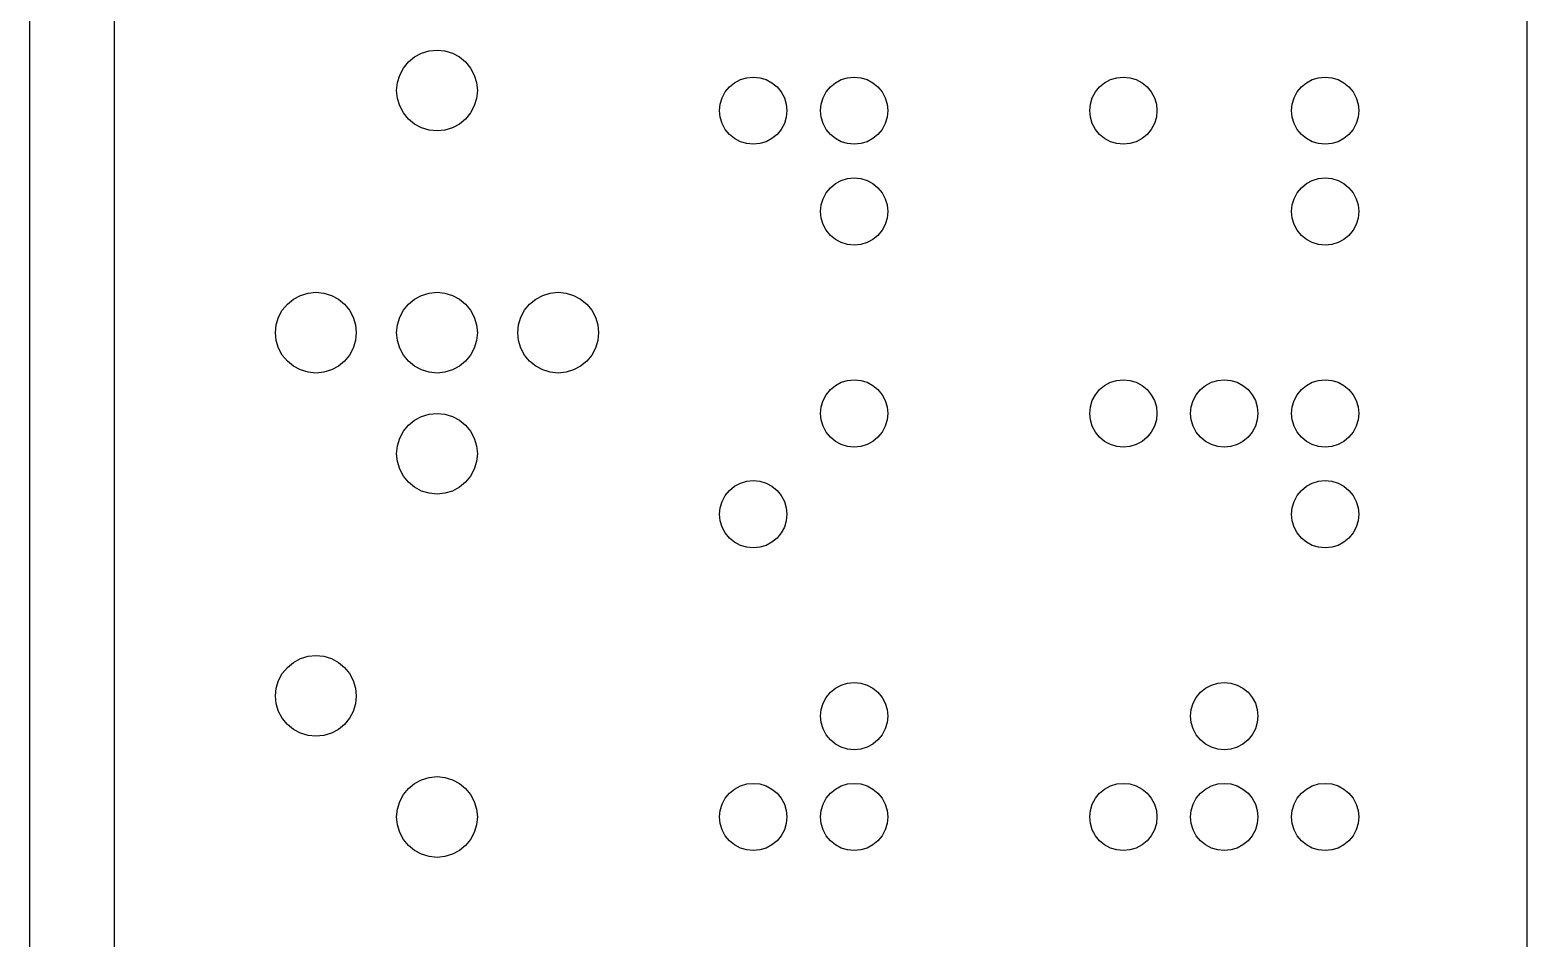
# Model space of a CAD drawing. Header units: metres. Extents: x 10 to 214, y -112 to 112.
# Drawn here: x 169.5 to 214, y -28.6 to -1.6 of the extents above; entities that cross this region are included whole.
import ezdxf

# ---------------------------------------------------------------- set-up
doc = ezdxf.new("R2010")
doc.units = ezdxf.units.M

msp = doc.modelspace()

# ---------------------------------------------------------------- linework, layer by layer
for p, q in [((169.5, -106), (169.5, 106)), ((172, 106), (172, -106)), ((214, -106), (214, 106)), ((181.141, -2.29132), (181.366, -2.22305)), ((181.366, -2.22305), (181.6, -2.2)), ((181.6, -2.2), (181.834, -2.22305)), ((181.834, -2.22305), (182.059, -2.29132)), ((180.602, -2.73331), (180.751, -2.55147)), ((180.751, -2.55147), (180.933, -2.40222)), ((180.933, -2.40222), (181.141, -2.29132)), ((182.059, -2.29132), (182.267, -2.40222)), ((182.267, -2.40222), (182.449, -2.55147)), ((182.449, -2.55147), (182.598, -2.73331)), ((180.423, -3.16588), (180.491, -2.94077)), ((180.491, -2.94077), (180.602, -2.73331)), ((182.598, -2.73331), (182.709, -2.94077)), ((182.709, -2.94077), (182.777, -3.16588)), ((190.444, -3.16853), (190.617, -3.07613)), ((190.617, -3.07613), (190.805, -3.01923)), ((190.805, -3.01923), (191, -3)), ((191, -3), (191.195, -3.01923)), ((191.195, -3.01923), (191.383, -3.07613)), ((191.383, -3.07613), (191.556, -3.16853)), ((193.444, -3.16853), (193.617, -3.07613)), ((193.617, -3.07613), (193.805, -3.01923)), ((193.805, -3.01923), (194, -3)), ((194, -3), (194.195, -3.01923)), ((194.195, -3.01923), (194.383, -3.07613)), ((194.383, -3.07613), (194.556, -3.16853)), ((201.444, -3.16853), (201.617, -3.07613)), ((201.617, -3.07613), (201.805, -3.01923)), ((201.805, -3.01923), (202, -3)), ((202, -3), (202.195, -3.01923)), ((202.195, -3.01923), (202.383, -3.07613)), ((202.383, -3.07613), (202.556, -3.16853)), ((207.444, -3.16853), (207.617, -3.07613)), ((207.617, -3.07613), (207.805, -3.01923)), ((207.805, -3.01923), (208, -3)), ((208, -3), (208.195, -3.01923)), ((208.195, -3.01923), (208.383, -3.07613)), ((208.383, -3.07613), (208.556, -3.16853)), ((180.4, -3.39999), (180.423, -3.16588)), ((180.423, -3.63409), (180.4, -3.39999)), ((182.777, -3.16588), (182.8, -3.39999)), ((182.8, -3.39999), (182.777, -3.63409)), ((190.076, -3.61732), (190.169, -3.44444)), ((190.169, -3.44444), (190.293, -3.29291)), ((190.293, -3.29291), (190.444, -3.16853)), ((191.556, -3.16853), (191.707, -3.29291)), ((191.707, -3.29291), (191.831, -3.44444)), ((191.831, -3.44444), (191.924, -3.61732)), ((193.076, -3.61732), (193.169, -3.44444)), ((193.169, -3.44444), (193.293, -3.29291)), ((193.293, -3.29291), (193.444, -3.16853)), ((194.556, -3.16853), (194.707, -3.29291)), ((194.707, -3.29291), (194.831, -3.44444)), ((194.831, -3.44444), (194.924, -3.61732)), ((201.076, -3.61732), (201.169, -3.44444)), ((201.169, -3.44444), (201.293, -3.29291)), ((201.293, -3.29291), (201.444, -3.16853)), ((202.556, -3.16853), (202.707, -3.29291)), ((202.707, -3.29291), (202.831, -3.44444)), ((202.831, -3.44444), (202.924, -3.61732)), ((207.076, -3.61732), (207.169, -3.44444)), ((207.169, -3.44444), (207.293, -3.29291)), ((207.293, -3.29291), (207.444, -3.16853)), ((208.556, -3.16853), (208.707, -3.29291)), ((208.707, -3.29291), (208.831, -3.44444)), ((208.831, -3.44444), (208.924, -3.61732)), ((180.491, -3.85921), (180.423, -3.63409)), ((180.602, -4.06667), (180.491, -3.85921)), ((182.709, -3.85921), (182.598, -4.06667)), ((182.777, -3.63409), (182.709, -3.85921)), ((190, -4), (190.019, -3.80492)), ((190.019, -4.19508), (190, -4)), ((190.019, -3.80492), (190.076, -3.61732)), ((191.924, -3.61732), (191.981, -3.80492)), ((191.981, -3.80492), (192, -4)), ((192, -4), (191.981, -4.19508)), ((193, -4), (193.019, -3.80492)), ((193.019, -4.19508), (193, -4)), ((193.019, -3.80492), (193.076, -3.61732)), ((194.924, -3.61732), (194.981, -3.80492)), ((194.981, -3.80492), (195, -4)), ((195, -4), (194.981, -4.19508)), ((201, -4), (201.019, -3.80492)), ((201.019, -4.19508), (201, -4)), ((201.019, -3.80492), (201.076, -3.61732)), ((202.924, -3.61732), (202.981, -3.80492)), ((202.981, -3.80492), (203, -4)), ((203, -4), (202.981, -4.19508)), ((207, -4), (207.019, -3.80492)), ((207.019, -4.19508), (207, -4)), ((207.019, -3.80492), (207.076, -3.61732)), ((208.924, -3.61732), (208.981, -3.80492)), ((208.981, -3.80492), (209, -4)), ((209, -4), (208.981, -4.19508)), ((180.751, -4.2485), (180.602, -4.06667)), ((180.933, -4.39775), (180.751, -4.2485)), ((181.141, -4.50864), (180.933, -4.39775)), ((182.267, -4.39775), (182.059, -4.50864)), ((182.449, -4.2485), (182.267, -4.39775)), ((182.598, -4.06667), (182.449, -4.2485)), ((190.076, -4.38268), (190.019, -4.19508)), ((190.169, -4.55556), (190.076, -4.38268)), ((191.924, -4.38268), (191.831, -4.55556)), ((191.981, -4.19508), (191.924, -4.38268)), ((193.076, -4.38268), (193.019, -4.19508)), ((193.169, -4.55556), (193.076, -4.38268)), ((194.924, -4.38268), (194.831, -4.55556)), ((194.981, -4.19508), (194.924, -4.38268)), ((201.076, -4.38268), (201.019, -4.19508)), ((201.169, -4.55556), (201.076, -4.38268)), ((202.924, -4.38268), (202.831, -4.55556)), ((202.981, -4.19508), (202.924, -4.38268)), ((207.076, -4.38268), (207.019, -4.19508)), ((207.169, -4.55556), (207.076, -4.38268)), ((208.924, -4.38268), (208.831, -4.55556)), ((208.981, -4.19508), (208.924, -4.38268)), ((181.366, -4.57692), (181.141, -4.50864)), ((181.6, -4.59999), (181.366, -4.57692)), ((181.834, -4.57692), (181.6, -4.59999)), ((182.059, -4.50864), (181.834, -4.57692)), ((190.293, -4.70709), (190.169, -4.55556)), ((190.444, -4.83147), (190.293, -4.70709)), ((190.617, -4.92387), (190.444, -4.83147)), ((191.556, -4.83147), (191.383, -4.92387)), ((191.707, -4.70709), (191.556, -4.83147)), ((191.831, -4.55556), (191.707, -4.70709)), ((193.293, -4.70709), (193.169, -4.55556)), ((193.444, -4.83147), (193.293, -4.70709)), ((193.617, -4.92387), (193.444, -4.83147)), ((194.556, -4.83147), (194.383, -4.92387)), ((194.707, -4.70709), (194.556, -4.83147)), ((194.831, -4.55556), (194.707, -4.70709)), ((201.293, -4.70709), (201.169, -4.55556)), ((201.444, -4.83147), (201.293, -4.70709)), ((201.617, -4.92387), (201.444, -4.83147)), ((202.556, -4.83147), (202.383, -4.92387)), ((202.707, -4.70709), (202.556, -4.83147)), ((202.831, -4.55556), (202.707, -4.70709)), ((207.293, -4.70709), (207.169, -4.55556)), ((207.444, -4.83147), (207.293, -4.70709)), ((207.617, -4.92387), (207.444, -4.83147)), ((208.556, -4.83147), (208.383, -4.92387)), ((208.707, -4.70709), (208.556, -4.83147)), ((208.831, -4.55556), (208.707, -4.70709)), ((190.805, -4.98077), (190.617, -4.92387)), ((191, -5), (190.805, -4.98077)), ((191.195, -4.98077), (191, -5)), ((191.383, -4.92387), (191.195, -4.98077)), ((193.805, -4.98077), (193.617, -4.92387)), ((194, -5), (193.805, -4.98077)), ((194.195, -4.98077), (194, -5)), ((194.383, -4.92387), (194.195, -4.98077)), ((201.805, -4.98077), (201.617, -4.92387)), ((202, -5), (201.805, -4.98077)), ((202.195, -4.98077), (202, -5)), ((202.383, -4.92387), (202.195, -4.98077)), ((207.805, -4.98077), (207.617, -4.92387)), ((208, -5), (207.805, -4.98077)), ((208.195, -4.98077), (208, -5)), ((208.383, -4.92387), (208.195, -4.98077)), ((193.293, -6.29289), (193.444, -6.16852)), ((193.444, -6.16852), (193.617, -6.07611)), ((193.617, -6.07611), (193.805, -6.01921)), ((193.805, -6.01921), (194, -6)), ((194, -6), (194.195, -6.01921)), ((194.195, -6.01921), (194.383, -6.07611)), ((194.383, -6.07611), (194.556, -6.16852)), ((194.556, -6.16852), (194.707, -6.29289)), ((207.293, -6.29289), (207.444, -6.16852)), ((207.444, -6.16852), (207.617, -6.07611)), ((207.617, -6.07611), (207.805, -6.01921)), ((207.805, -6.01921), (208, -6)), ((208, -6), (208.195, -6.01921)), ((208.195, -6.01921), (208.383, -6.07611)), ((208.383, -6.07611), (208.556, -6.16852)), ((208.556, -6.16852), (208.707, -6.29289)), ((193.019, -6.8049), (193.076, -6.61731)), ((193.076, -6.61731), (193.169, -6.44443)), ((193.169, -6.44443), (193.293, -6.29289)), ((194.707, -6.29289), (194.831, -6.44443)), ((194.831, -6.44443), (194.924, -6.61731)), ((194.924, -6.61731), (194.981, -6.8049)), ((207.019, -6.8049), (207.076, -6.61731)), ((207.076, -6.61731), (207.169, -6.44443)), ((207.169, -6.44443), (207.293, -6.29289)), ((208.707, -6.29289), (208.831, -6.44443)), ((208.831, -6.44443), (208.924, -6.61731)), ((208.924, -6.61731), (208.981, -6.8049)), ((193, -7), (193.019, -6.8049)), ((193.019, -7.19508), (193, -7)), ((194.981, -6.8049), (195, -7)), ((195, -7), (194.981, -7.19508)), ((207, -7), (207.019, -6.8049)), ((207.019, -7.19508), (207, -7)), ((208.981, -6.8049), (209, -7)), ((209, -7), (208.981, -7.19508)), ((193.076, -7.38268), (193.019, -7.19508)), ((193.169, -7.55556), (193.076, -7.38268)), ((193.293, -7.70709), (193.169, -7.55556)), ((194.831, -7.55556), (194.707, -7.70709)), ((194.924, -7.38268), (194.831, -7.55556)), ((194.981, -7.19508), (194.924, -7.38268)), ((207.076, -7.38268), (207.019, -7.19508)), ((207.169, -7.55556), (207.076, -7.38268)), ((207.293, -7.70709), (207.169, -7.55556)), ((208.831, -7.55556), (208.707, -7.70709)), ((208.924, -7.38268), (208.831, -7.55556)), ((208.981, -7.19508), (208.924, -7.38268)), ((193.444, -7.83147), (193.293, -7.70709)), ((193.617, -7.92387), (193.444, -7.83147)), ((193.805, -7.98077), (193.617, -7.92387)), ((194, -8), (193.805, -7.98077)), ((194.195, -7.98077), (194, -8)), ((194.383, -7.92387), (194.195, -7.98077)), ((194.556, -7.83147), (194.383, -7.92387)), ((194.707, -7.70709), (194.556, -7.83147)), ((207.444, -7.83147), (207.293, -7.70709)), ((207.617, -7.92387), (207.444, -7.83147)), ((207.805, -7.98077), (207.617, -7.92387)), ((208, -8), (207.805, -7.98077)), ((208.195, -7.98077), (208, -8)), ((208.383, -7.92387), (208.195, -7.98077)), ((208.556, -7.83147), (208.383, -7.92387)), ((208.707, -7.70709), (208.556, -7.83147)), ((177.002, -9.93332), (177.151, -9.75148)), ((177.151, -9.75148), (177.333, -9.60223)), ((177.333, -9.60223), (177.541, -9.49135)), ((177.541, -9.49135), (177.766, -9.42307)), ((177.766, -9.42307), (178, -9.39999)), ((178, -9.39999), (178.234, -9.42307)), ((178.234, -9.42307), (178.459, -9.49135)), ((178.459, -9.49135), (178.667, -9.60223)), ((178.667, -9.60223), (178.848, -9.75148)), ((178.848, -9.75148), (178.998, -9.93332)), ((180.602, -9.93332), (180.751, -9.75148)), ((180.751, -9.75148), (180.933, -9.60223)), ((180.933, -9.60223), (181.141, -9.49135)), ((181.141, -9.49135), (181.366, -9.42307)), ((181.366, -9.42307), (181.6, -9.39999)), ((181.6, -9.39999), (181.834, -9.42307)), ((181.834, -9.42307), (182.059, -9.49135)), ((182.059, -9.49135), (182.267, -9.60223)), ((182.267, -9.60223), (182.449, -9.75148)), ((182.449, -9.75148), (182.598, -9.93332)), ((184.202, -9.93332), (184.351, -9.75148)), ((184.351, -9.75148), (184.533, -9.60223)), ((184.533, -9.60223), (184.741, -9.49135)), ((184.741, -9.49135), (184.966, -9.42307)), ((184.966, -9.42307), (185.2, -9.39999)), ((185.2, -9.39999), (185.434, -9.42307)), ((185.434, -9.42307), (185.659, -9.49135)), ((185.659, -9.49135), (185.867, -9.60223)), ((185.867, -9.60223), (186.049, -9.75148)), ((186.049, -9.75148), (186.198, -9.93332)), ((176.823, -10.3659), (176.891, -10.1408)), ((176.891, -10.1408), (177.002, -9.93332)), ((178.998, -9.93332), (179.109, -10.1408)), ((179.109, -10.1408), (179.177, -10.3659)), ((180.423, -10.3659), (180.491, -10.1408)), ((180.491, -10.1408), (180.602, -9.93332)), ((182.598, -9.93332), (182.709, -10.1408)), ((182.709, -10.1408), (182.777, -10.3659)), ((184.023, -10.3659), (184.091, -10.1408)), ((184.091, -10.1408), (184.202, -9.93332)), ((186.198, -9.93332), (186.309, -10.1408)), ((186.309, -10.1408), (186.377, -10.3659)), ((176.8, -10.6), (176.823, -10.3659)), ((176.823, -10.8341), (176.8, -10.6)), ((179.177, -10.3659), (179.2, -10.6)), ((179.2, -10.6), (179.177, -10.8341)), ((180.4, -10.6), (180.423, -10.3659)), ((180.423, -10.8341), (180.4, -10.6)), ((182.777, -10.3659), (182.8, -10.6)), ((182.8, -10.6), (182.777, -10.8341)), ((184, -10.6), (184.023, -10.3659)), ((184.023, -10.8341), (184, -10.6)), ((186.377, -10.3659), (186.4, -10.6)), ((186.4, -10.6), (186.377, -10.8341)), ((176.891, -11.0592), (176.823, -10.8341)), ((177.002, -11.2667), (176.891, -11.0592)), ((179.109, -11.0592), (178.998, -11.2667)), ((179.177, -10.8341), (179.109, -11.0592)), ((180.491, -11.0592), (180.423, -10.8341)), ((180.602, -11.2667), (180.491, -11.0592)), ((182.709, -11.0592), (182.598, -11.2667)), ((182.777, -10.8341), (182.709, -11.0592)), ((184.091, -11.0592), (184.023, -10.8341)), ((184.202, -11.2667), (184.091, -11.0592)), ((186.309, -11.0592), (186.198, -11.2667)), ((186.377, -10.8341), (186.309, -11.0592)), ((177.151, -11.4485), (177.002, -11.2667)), ((177.333, -11.5977), (177.151, -11.4485)), ((178.848, -11.4485), (178.667, -11.5977)), ((178.998, -11.2667), (178.848, -11.4485)), ((180.751, -11.4485), (180.602, -11.2667)), ((180.933, -11.5977), (180.751, -11.4485)), ((182.449, -11.4485), (182.267, -11.5977)), ((182.598, -11.2667), (182.449, -11.4485)), ((184.351, -11.4485), (184.202, -11.2667)), ((184.533, -11.5977), (184.351, -11.4485)), ((186.049, -11.4485), (185.867, -11.5977)), ((186.198, -11.2667), (186.049, -11.4485)), ((177.541, -11.7086), (177.333, -11.5977)), ((177.766, -11.7769), (177.541, -11.7086)), ((178, -11.8), (177.766, -11.7769)), ((178.234, -11.7769), (178, -11.8)), ((178.459, -11.7086), (178.234, -11.7769)), ((178.667, -11.5977), (178.459, -11.7086)), ((181.141, -11.7086), (180.933, -11.5977)), ((181.366, -11.7769), (181.141, -11.7086)), ((181.6, -11.8), (181.366, -11.7769)), ((181.834, -11.7769), (181.6, -11.8)), ((182.059, -11.7086), (181.834, -11.7769)), ((182.267, -11.5977), (182.059, -11.7086)), ((184.741, -11.7086), (184.533, -11.5977)), ((184.966, -11.7769), (184.741, -11.7086)), ((185.2, -11.8), (184.966, -11.7769)), ((185.434, -11.7769), (185.2, -11.8)), ((185.659, -11.7086), (185.434, -11.7769)), ((185.867, -11.5977), (185.659, -11.7086)), ((193.805, -12.0192), (194, -12)), ((194, -12), (194.195, -12.0192)), ((201.805, -12.0192), (202, -12)), ((202, -12), (202.195, -12.0192)), ((204.805, -12.0192), (205, -12)), ((205, -12), (205.195, -12.0192)), ((207.805, -12.0192), (208, -12)), ((208, -12), (208.195, -12.0192)), ((193.076, -12.6173), (193.169, -12.4444)), ((193.169, -12.4444), (193.293, -12.2929)), ((193.293, -12.2929), (193.444, -12.1685)), ((193.444, -12.1685), (193.617, -12.0761)), ((193.617, -12.0761), (193.805, -12.0192)), ((194.195, -12.0192), (194.383, -12.0761)), ((194.383, -12.0761), (194.556, -12.1685)), ((194.556, -12.1685), (194.707, -12.2929)), ((194.707, -12.2929), (194.831, -12.4444)), ((194.831, -12.4444), (194.924, -12.6173)), ((201.076, -12.6173), (201.169, -12.4444)), ((201.169, -12.4444), (201.293, -12.2929)), ((201.293, -12.2929), (201.444, -12.1685)), ((201.444, -12.1685), (201.617, -12.0761)), ((201.617, -12.0761), (201.805, -12.0192)), ((202.195, -12.0192), (202.383, -12.0761)), ((202.383, -12.0761), (202.556, -12.1685)), ((202.556, -12.1685), (202.707, -12.2929)), ((202.707, -12.2929), (202.831, -12.4444)), ((202.831, -12.4444), (202.924, -12.6173)), ((204.076, -12.6173), (204.169, -12.4444)), ((204.169, -12.4444), (204.293, -12.2929)), ((204.293, -12.2929), (204.444, -12.1685)), ((204.444, -12.1685), (204.617, -12.0761)), ((204.617, -12.0761), (204.805, -12.0192)), ((205.195, -12.0192), (205.383, -12.0761)), ((205.383, -12.0761), (205.556, -12.1685)), ((205.556, -12.1685), (205.707, -12.2929)), ((205.707, -12.2929), (205.831, -12.4444)), ((205.831, -12.4444), (205.924, -12.6173)), ((207.076, -12.6173), (207.169, -12.4444)), ((207.169, -12.4444), (207.293, -12.2929)), ((207.293, -12.2929), (207.444, -12.1685)), ((207.444, -12.1685), (207.617, -12.0761)), ((207.617, -12.0761), (207.805, -12.0192)), ((208.195, -12.0192), (208.383, -12.0761)), ((208.383, -12.0761), (208.556, -12.1685)), ((208.556, -12.1685), (208.707, -12.2929)), ((208.707, -12.2929), (208.831, -12.4444)), ((208.831, -12.4444), (208.924, -12.6173)), ((193, -13), (193.019, -12.8049)), ((193.019, -12.8049), (193.076, -12.6173)), ((194.924, -12.6173), (194.981, -12.8049)), ((194.981, -12.8049), (195, -13)), ((201, -13), (201.019, -12.8049)), ((201.019, -12.8049), (201.076, -12.6173)), ((202.924, -12.6173), (202.981, -12.8049)), ((202.981, -12.8049), (203, -13)), ((204, -13), (204.019, -12.8049)), ((204.019, -12.8049), (204.076, -12.6173)), ((205.924, -12.6173), (205.981, -12.8049)), ((205.981, -12.8049), (206, -13)), ((207, -13), (207.019, -12.8049)), ((207.019, -12.8049), (207.076, -12.6173)), ((208.924, -12.6173), (208.981, -12.8049)), ((208.981, -12.8049), (209, -13)), ((180.751, -13.3515), (180.933, -13.2022)), ((180.933, -13.2022), (181.141, -13.0913)), ((181.141, -13.0913), (181.366, -13.023)), ((181.366, -13.023), (181.6, -13)), ((181.6, -13), (181.834, -13.023)), ((181.834, -13.023), (182.059, -13.0913)), ((182.059, -13.0913), (182.267, -13.2022)), ((182.267, -13.2022), (182.449, -13.3515)), ((193.019, -13.1951), (193, -13)), ((193.076, -13.3827), (193.019, -13.1951)), ((194.981, -13.1951), (194.924, -13.3827)), ((195, -13), (194.981, -13.1951)), ((201.019, -13.1951), (201, -13)), ((201.076, -13.3827), (201.019, -13.1951)), ((202.981, -13.1951), (202.924, -13.3827)), ((203, -13), (202.981, -13.1951)), ((204.019, -13.1951), (204, -13)), ((204.076, -13.3827), (204.019, -13.1951)), ((205.981, -13.1951), (205.924, -13.3827)), ((206, -13), (205.981, -13.1951)), ((207.019, -13.1951), (207, -13)), ((207.076, -13.3827), (207.019, -13.1951)), ((208.981, -13.1951), (208.924, -13.3827)), ((209, -13), (208.981, -13.1951)), ((180.423, -13.9659), (180.491, -13.7408)), ((180.491, -13.7408), (180.602, -13.5333)), ((180.602, -13.5333), (180.751, -13.3515)), ((182.449, -13.3515), (182.598, -13.5333)), ((182.598, -13.5333), (182.709, -13.7408)), ((182.709, -13.7408), (182.777, -13.9659)), ((193.169, -13.5556), (193.076, -13.3827)), ((193.293, -13.7071), (193.169, -13.5556)), ((193.444, -13.8315), (193.293, -13.7071)), ((194.707, -13.7071), (194.556, -13.8315)), ((194.831, -13.5556), (194.707, -13.7071)), ((194.924, -13.3827), (194.831, -13.5556)), ((201.169, -13.5556), (201.076, -13.3827)), ((201.293, -13.7071), (201.169, -13.5556)), ((201.444, -13.8315), (201.293, -13.7071)), ((202.707, -13.7071), (202.556, -13.8315)), ((202.831, -13.5556), (202.707, -13.7071)), ((202.924, -13.3827), (202.831, -13.5556)), ((204.169, -13.5556), (204.076, -13.3827)), ((204.293, -13.7071), (204.169, -13.5556)), ((204.444, -13.8315), (204.293, -13.7071)), ((205.707, -13.7071), (205.556, -13.8315)), ((205.831, -13.5556), (205.707, -13.7071)), ((205.924, -13.3827), (205.831, -13.5556)), ((207.169, -13.5556), (207.076, -13.3827)), ((207.293, -13.7071), (207.169, -13.5556)), ((207.444, -13.8315), (207.293, -13.7071)), ((208.707, -13.7071), (208.556, -13.8315)), ((208.831, -13.5556), (208.707, -13.7071)), ((208.924, -13.3827), (208.831, -13.5556)), ((180.4, -14.2), (180.423, -13.9659)), ((180.423, -14.4341), (180.4, -14.2)), ((182.777, -13.9659), (182.8, -14.2)), ((182.8, -14.2), (182.777, -14.4341)), ((193.617, -13.9239), (193.444, -13.8315)), ((193.805, -13.9808), (193.617, -13.9239)), ((194, -14), (193.805, -13.9808)), ((194.195, -13.9808), (194, -14)), ((194.383, -13.9239), (194.195, -13.9808)), ((194.556, -13.8315), (194.383, -13.9239)), ((201.617, -13.9239), (201.444, -13.8315)), ((201.805, -13.9808), (201.617, -13.9239)), ((202, -14), (201.805, -13.9808)), ((202.195, -13.9808), (202, -14)), ((202.383, -13.9239), (202.195, -13.9808)), ((202.556, -13.8315), (202.383, -13.9239)), ((204.617, -13.9239), (204.444, -13.8315)), ((204.805, -13.9808), (204.617, -13.9239)), ((205, -14), (204.805, -13.9808)), ((205.195, -13.9808), (205, -14)), ((205.383, -13.9239), (205.195, -13.9808)), ((205.556, -13.8315), (205.383, -13.9239)), ((207.617, -13.9239), (207.444, -13.8315)), ((207.805, -13.9808), (207.617, -13.9239)), ((208, -14), (207.805, -13.9808)), ((208.195, -13.9808), (208, -14)), ((208.383, -13.9239), (208.195, -13.9808)), ((208.556, -13.8315), (208.383, -13.9239)), ((180.491, -14.6592), (180.423, -14.4341)), ((180.602, -14.8667), (180.491, -14.6592)), ((182.709, -14.6592), (182.598, -14.8667)), ((182.777, -14.4341), (182.709, -14.6592)), ((180.751, -15.0485), (180.602, -14.8667)), ((180.933, -15.1978), (180.751, -15.0485)), ((182.449, -15.0485), (182.267, -15.1978)), ((182.598, -14.8667), (182.449, -15.0485)), ((190.444, -15.1685), (190.617, -15.0761)), ((190.617, -15.0761), (190.805, -15.0192)), ((190.805, -15.0192), (191, -15)), ((191, -15), (191.195, -15.0192)), ((191.195, -15.0192), (191.383, -15.0761)), ((191.383, -15.0761), (191.556, -15.1685)), ((207.444, -15.1685), (207.617, -15.0761)), ((207.617, -15.0761), (207.805, -15.0192)), ((207.805, -15.0192), (208, -15)), ((208, -15), (208.195, -15.0192)), ((208.195, -15.0192), (208.383, -15.0761)), ((208.383, -15.0761), (208.556, -15.1685)), ((181.141, -15.3086), (180.933, -15.1978)), ((181.366, -15.3769), (181.141, -15.3086)), ((181.6, -15.4), (181.366, -15.3769)), ((181.834, -15.3769), (181.6, -15.4)), ((182.059, -15.3086), (181.834, -15.3769)), ((182.267, -15.1978), (182.059, -15.3086)), ((190.076, -15.6173), (190.169, -15.4444)), ((190.169, -15.4444), (190.293, -15.2929)), ((190.293, -15.2929), (190.444, -15.1685)), ((191.556, -15.1685), (191.707, -15.2929)), ((191.707, -15.2929), (191.831, -15.4444)), ((191.831, -15.4444), (191.924, -15.6173)), ((207.076, -15.6173), (207.169, -15.4444)), ((207.169, -15.4444), (207.293, -15.2929)), ((207.293, -15.2929), (207.444, -15.1685)), ((208.556, -15.1685), (208.707, -15.2929)), ((208.707, -15.2929), (208.831, -15.4444)), ((208.831, -15.4444), (208.924, -15.6173)), ((190, -16), (190.019, -15.8049)), ((190.019, -16.1951), (190, -16)), ((190.019, -15.8049), (190.076, -15.6173)), ((191.924, -15.6173), (191.981, -15.8049)), ((191.981, -15.8049), (192, -16)), ((192, -16), (191.981, -16.1951)), ((207, -16), (207.019, -15.8049)), ((207.019, -16.1951), (207, -16)), ((207.019, -15.8049), (207.076, -15.6173)), ((208.924, -15.6173), (208.981, -15.8049)), ((208.981, -15.8049), (209, -16)), ((209, -16), (208.981, -16.1951)), ((190.076, -16.3827), (190.019, -16.1951)), ((190.169, -16.5556), (190.076, -16.3827)), ((191.924, -16.3827), (191.831, -16.5556)), ((191.981, -16.1951), (191.924, -16.3827)), ((207.076, -16.3827), (207.019, -16.1951)), ((207.169, -16.5556), (207.076, -16.3827)), ((208.924, -16.3827), (208.831, -16.5556)), ((208.981, -16.1951), (208.924, -16.3827)), ((190.293, -16.7071), (190.169, -16.5556)), ((190.444, -16.8315), (190.293, -16.7071)), ((190.617, -16.9239), (190.444, -16.8315)), ((191.556, -16.8315), (191.383, -16.9239)), ((191.707, -16.7071), (191.556, -16.8315)), ((191.831, -16.5556), (191.707, -16.7071)), ((207.293, -16.7071), (207.169, -16.5556)), ((207.444, -16.8315), (207.293, -16.7071)), ((207.617, -16.9239), (207.444, -16.8315)), ((208.556, -16.8315), (208.383, -16.9239)), ((208.707, -16.7071), (208.556, -16.8315)), ((208.831, -16.5556), (208.707, -16.7071)), ((190.805, -16.9808), (190.617, -16.9239)), ((191, -17), (190.805, -16.9808)), ((191.195, -16.9808), (191, -17)), ((191.383, -16.9239), (191.195, -16.9808)), ((207.805, -16.9808), (207.617, -16.9239)), ((208, -17), (207.805, -16.9808)), ((208.195, -16.9808), (208, -17)), ((208.383, -16.9239), (208.195, -16.9808)), ((177.151, -20.5515), (177.333, -20.4022)), ((177.333, -20.4022), (177.541, -20.2914)), ((177.541, -20.2914), (177.766, -20.2231)), ((177.766, -20.2231), (178, -20.2)), ((178, -20.2), (178.234, -20.2231)), ((178.234, -20.2231), (178.459, -20.2914)), ((178.459, -20.2914), (178.667, -20.4022)), ((178.667, -20.4022), (178.848, -20.5515)), ((176.891, -20.9408), (177.002, -20.7333)), ((177.002, -20.7333), (177.151, -20.5515)), ((178.848, -20.5515), (178.998, -20.7333)), ((178.998, -20.7333), (179.109, -20.9408)), ((176.8, -21.4), (176.823, -21.1659)), ((176.823, -21.1659), (176.891, -20.9408)), ((179.109, -20.9408), (179.177, -21.1659)), ((179.177, -21.1659), (179.2, -21.4)), ((193.169, -21.4444), (193.293, -21.2929)), ((193.293, -21.2929), (193.444, -21.1685)), ((193.444, -21.1685), (193.617, -21.0761)), ((193.617, -21.0761), (193.805, -21.0192)), ((193.805, -21.0192), (194, -21)), ((194, -21), (194.195, -21.0192)), ((194.195, -21.0192), (194.383, -21.0761)), ((194.383, -21.0761), (194.556, -21.1685)), ((194.556, -21.1685), (194.707, -21.2929)), ((194.707, -21.2929), (194.831, -21.4444)), ((204.169, -21.4444), (204.293, -21.2929)), ((204.293, -21.2929), (204.444, -21.1685)), ((204.444, -21.1685), (204.617, -21.0761)), ((204.617, -21.0761), (204.805, -21.0192)), ((204.805, -21.0192), (205, -21)), ((205, -21), (205.195, -21.0192)), ((205.195, -21.0192), (205.383, -21.0761)), ((205.383, -21.0761), (205.556, -21.1685)), ((205.556, -21.1685), (205.707, -21.2929)), ((205.707, -21.2929), (205.831, -21.4444)), ((176.823, -21.6341), (176.8, -21.4)), ((176.891, -21.8592), (176.823, -21.6341)), ((179.177, -21.6341), (179.109, -21.8592)), ((179.2, -21.4), (179.177, -21.6341)), ((193, -22), (193.019, -21.8049)), ((193.019, -21.8049), (193.076, -21.6173)), ((193.076, -21.6173), (193.169, -21.4444)), ((194.831, -21.4444), (194.924, -21.6173)), ((194.924, -21.6173), (194.981, -21.8049)), ((194.981, -21.8049), (195, -22)), ((204, -22), (204.019, -21.8049)), ((204.019, -21.8049), (204.076, -21.6173)), ((204.076, -21.6173), (204.169, -21.4444)), ((205.831, -21.4444), (205.924, -21.6173)), ((205.924, -21.6173), (205.981, -21.8049)), ((205.981, -21.8049), (206, -22)), ((177.002, -22.0667), (176.891, -21.8592)), ((177.151, -22.2485), (177.002, -22.0667)), ((177.333, -22.3978), (177.151, -22.2485)), ((178.848, -22.2485), (178.667, -22.3978)), ((178.998, -22.0667), (178.848, -22.2485)), ((179.109, -21.8592), (178.998, -22.0667)), ((193.019, -22.1951), (193, -22)), ((193.076, -22.3827), (193.019, -22.1951)), ((194.981, -22.1951), (194.924, -22.3827)), ((195, -22), (194.981, -22.1951)), ((204.019, -22.1951), (204, -22)), ((204.076, -22.3827), (204.019, -22.1951)), ((205.981, -22.1951), (205.924, -22.3827)), ((206, -22), (205.981, -22.1951)), ((177.541, -22.5086), (177.333, -22.3978)), ((177.766, -22.5769), (177.541, -22.5086)), ((178, -22.6), (177.766, -22.5769)), ((178.234, -22.5769), (178, -22.6)), ((178.459, -22.5086), (178.234, -22.5769)), ((178.667, -22.3978), (178.459, -22.5086)), ((193.169, -22.5556), (193.076, -22.3827)), ((193.293, -22.7071), (193.169, -22.5556)), ((194.831, -22.5556), (194.707, -22.7071)), ((194.924, -22.3827), (194.831, -22.5556)), ((204.169, -22.5556), (204.076, -22.3827)), ((204.293, -22.7071), (204.169, -22.5556)), ((205.831, -22.5556), (205.707, -22.7071)), ((205.924, -22.3827), (205.831, -22.5556)), ((193.444, -22.8315), (193.293, -22.7071)), ((193.617, -22.9239), (193.444, -22.8315)), ((193.805, -22.9808), (193.617, -22.9239)), ((194, -23), (193.805, -22.9808)), ((194.195, -22.9808), (194, -23)), ((194.383, -22.9239), (194.195, -22.9808)), ((194.556, -22.8315), (194.383, -22.9239)), ((194.707, -22.7071), (194.556, -22.8315)), ((204.444, -22.8315), (204.293, -22.7071)), ((204.617, -22.9239), (204.444, -22.8315)), ((204.805, -22.9808), (204.617, -22.9239)), ((205, -23), (204.805, -22.9808)), ((205.195, -22.9808), (205, -23)), ((205.383, -22.9239), (205.195, -22.9808)), ((205.556, -22.8315), (205.383, -22.9239)), ((205.707, -22.7071), (205.556, -22.8315)), ((180.751, -24.1515), (180.933, -24.0022)), ((180.933, -24.0022), (181.141, -23.8913)), ((181.141, -23.8913), (181.366, -23.823)), ((181.366, -23.823), (181.6, -23.8)), ((181.6, -23.8), (181.834, -23.823)), ((181.834, -23.823), (182.059, -23.8913)), ((182.059, -23.8913), (182.267, -24.0022)), ((182.267, -24.0022), (182.449, -24.1515)), ((190.617, -24.0761), (190.805, -24.0192)), ((190.805, -24.0192), (191, -24)), ((191, -24), (191.195, -24.0192)), ((191.195, -24.0192), (191.383, -24.0761)), ((193.617, -24.0761), (193.805, -24.0192)), ((193.805, -24.0192), (194, -24)), ((194, -24), (194.195, -24.0192)), ((194.195, -24.0192), (194.383, -24.0761)), ((201.617, -24.0761), (201.805, -24.0192)), ((201.805, -24.0192), (202, -24)), ((202, -24), (202.195, -24.0192)), ((202.195, -24.0192), (202.383, -24.0761)), ((204.617, -24.0761), (204.805, -24.0192)), ((204.805, -24.0192), (205, -24)), ((205, -24), (205.195, -24.0192)), ((205.195, -24.0192), (205.383, -24.0761)), ((207.617, -24.0761), (207.805, -24.0192)), ((207.805, -24.0192), (208, -24)), ((208, -24), (208.195, -24.0192)), ((208.195, -24.0192), (208.383, -24.0761)), ((180.491, -24.5408), (180.602, -24.3333)), ((180.602, -24.3333), (180.751, -24.1515)), ((182.449, -24.1515), (182.598, -24.3333)), ((182.598, -24.3333), (182.709, -24.5408)), ((190.076, -24.6173), (190.169, -24.4444)), ((190.169, -24.4444), (190.293, -24.2929)), ((190.293, -24.2929), (190.444, -24.1685)), ((190.444, -24.1685), (190.617, -24.0761)), ((191.383, -24.0761), (191.556, -24.1685)), ((191.556, -24.1685), (191.707, -24.2929)), ((191.707, -24.2929), (191.831, -24.4444)), ((191.831, -24.4444), (191.924, -24.6173)), ((193.076, -24.6173), (193.169, -24.4444)), ((193.169, -24.4444), (193.293, -24.2929)), ((193.293, -24.2929), (193.444, -24.1685)), ((193.444, -24.1685), (193.617, -24.0761)), ((194.383, -24.0761), (194.556, -24.1685)), ((194.556, -24.1685), (194.707, -24.2929)), ((194.707, -24.2929), (194.831, -24.4444)), ((194.831, -24.4444), (194.924, -24.6173)), ((201.076, -24.6173), (201.169, -24.4444)), ((201.169, -24.4444), (201.293, -24.2929)), ((201.293, -24.2929), (201.444, -24.1685)), ((201.444, -24.1685), (201.617, -24.0761)), ((202.383, -24.0761), (202.556, -24.1685)), ((202.556, -24.1685), (202.707, -24.2929)), ((202.707, -24.2929), (202.831, -24.4444)), ((202.831, -24.4444), (202.924, -24.6173)), ((204.076, -24.6173), (204.169, -24.4444)), ((204.169, -24.4444), (204.293, -24.2929)), ((204.293, -24.2929), (204.444, -24.1685)), ((204.444, -24.1685), (204.617, -24.0761)), ((205.383, -24.0761), (205.556, -24.1685)), ((205.556, -24.1685), (205.707, -24.2929)), ((205.707, -24.2929), (205.831, -24.4444)), ((205.831, -24.4444), (205.924, -24.6173)), ((207.076, -24.6173), (207.169, -24.4444)), ((207.169, -24.4444), (207.293, -24.2929)), ((207.293, -24.2929), (207.444, -24.1685)), ((207.444, -24.1685), (207.617, -24.0761)), ((208.383, -24.0761), (208.556, -24.1685)), ((208.556, -24.1685), (208.707, -24.2929)), ((208.707, -24.2929), (208.831, -24.4444)), ((208.831, -24.4444), (208.924, -24.6173)), ((180.4, -25), (180.423, -24.7659)), ((180.423, -24.7659), (180.491, -24.5408)), ((182.709, -24.5408), (182.777, -24.7659)), ((182.777, -24.7659), (182.8, -25)), ((190, -25), (190.019, -24.8049)), ((190.019, -24.8049), (190.076, -24.6173)), ((191.924, -24.6173), (191.981, -24.8049)), ((191.981, -24.8049), (192, -25)), ((193, -25), (193.019, -24.8049)), ((193.019, -24.8049), (193.076, -24.6173)), ((194.924, -24.6173), (194.981, -24.8049)), ((194.981, -24.8049), (195, -25)), ((201, -25), (201.019, -24.8049)), ((201.019, -24.8049), (201.076, -24.6173)), ((202.924, -24.6173), (202.981, -24.8049)), ((202.981, -24.8049), (203, -25)), ((204, -25), (204.019, -24.8049)), ((204.019, -24.8049), (204.076, -24.6173)), ((205.924, -24.6173), (205.981, -24.8049)), ((205.981, -24.8049), (206, -25)), ((207, -25), (207.019, -24.8049)), ((207.019, -24.8049), (207.076, -24.6173)), ((208.924, -24.6173), (208.981, -24.8049)), ((208.981, -24.8049), (209, -25)), ((180.423, -25.2341), (180.4, -25)), ((180.491, -25.4592), (180.423, -25.2341)), ((182.777, -25.2341), (182.709, -25.4592)), ((182.8, -25), (182.777, -25.2341)), ((190.019, -25.1951), (190, -25)), ((190.076, -25.3827), (190.019, -25.1951)), ((191.981, -25.1951), (191.924, -25.3827)), ((192, -25), (191.981, -25.1951)), ((193.019, -25.1951), (193, -25)), ((193.076, -25.3827), (193.019, -25.1951)), ((194.981, -25.1951), (194.924, -25.3827)), ((195, -25), (194.981, -25.1951)), ((201.019, -25.1951), (201, -25)), ((201.076, -25.3827), (201.019, -25.1951)), ((202.981, -25.1951), (202.924, -25.3827)), ((203, -25), (202.981, -25.1951)), ((204.019, -25.1951), (204, -25)), ((204.076, -25.3827), (204.019, -25.1951)), ((205.981, -25.1951), (205.924, -25.3827)), ((206, -25), (205.981, -25.1951)), ((207.019, -25.1951), (207, -25)), ((207.076, -25.3827), (207.019, -25.1951)), ((208.981, -25.1951), (208.924, -25.3827)), ((209, -25), (208.981, -25.1951)), ((180.602, -25.6667), (180.491, -25.4592)), ((180.751, -25.8485), (180.602, -25.6667)), ((182.598, -25.6667), (182.449, -25.8485)), ((182.709, -25.4592), (182.598, -25.6667)), ((190.169, -25.5556), (190.076, -25.3827)), ((190.293, -25.7071), (190.169, -25.5556)), ((190.444, -25.8315), (190.293, -25.7071)), ((191.707, -25.7071), (191.556, -25.8315)), ((191.831, -25.5556), (191.707, -25.7071)), ((191.924, -25.3827), (191.831, -25.5556)), ((193.169, -25.5556), (193.076, -25.3827)), ((193.293, -25.7071), (193.169, -25.5556)), ((193.444, -25.8315), (193.293, -25.7071)), ((194.707, -25.7071), (194.556, -25.8315)), ((194.831, -25.5556), (194.707, -25.7071)), ((194.924, -25.3827), (194.831, -25.5556)), ((201.169, -25.5556), (201.076, -25.3827)), ((201.293, -25.7071), (201.169, -25.5556)), ((201.444, -25.8315), (201.293, -25.7071)), ((202.707, -25.7071), (202.556, -25.8315)), ((202.831, -25.5556), (202.707, -25.7071)), ((202.924, -25.3827), (202.831, -25.5556)), ((204.169, -25.5556), (204.076, -25.3827)), ((204.293, -25.7071), (204.169, -25.5556)), ((204.444, -25.8315), (204.293, -25.7071)), ((205.707, -25.7071), (205.556, -25.8315)), ((205.831, -25.5556), (205.707, -25.7071)), ((205.924, -25.3827), (205.831, -25.5556)), ((207.169, -25.5556), (207.076, -25.3827)), ((207.293, -25.7071), (207.169, -25.5556)), ((207.444, -25.8315), (207.293, -25.7071)), ((208.707, -25.7071), (208.556, -25.8315)), ((208.831, -25.5556), (208.707, -25.7071)), ((208.924, -25.3827), (208.831, -25.5556)), ((180.933, -25.9978), (180.751, -25.8485)), ((181.141, -26.1086), (180.933, -25.9978)), ((181.366, -26.1769), (181.141, -26.1086)), ((181.6, -26.2), (181.366, -26.1769)), ((181.834, -26.1769), (181.6, -26.2)), ((182.059, -26.1086), (181.834, -26.1769)), ((182.267, -25.9978), (182.059, -26.1086)), ((182.449, -25.8485), (182.267, -25.9978)), ((190.617, -25.9239), (190.444, -25.8315)), ((190.805, -25.9808), (190.617, -25.9239)), ((191, -26), (190.805, -25.9808)), ((191.195, -25.9808), (191, -26)), ((191.383, -25.9239), (191.195, -25.9808)), ((191.556, -25.8315), (191.383, -25.9239)), ((193.617, -25.9239), (193.444, -25.8315)), ((193.805, -25.9808), (193.617, -25.9239)), ((194, -26), (193.805, -25.9808)), ((194.195, -25.9808), (194, -26)), ((194.383, -25.9239), (194.195, -25.9808)), ((194.556, -25.8315), (194.383, -25.9239)), ((201.617, -25.9239), (201.444, -25.8315)), ((201.805, -25.9808), (201.617, -25.9239)), ((202, -26), (201.805, -25.9808)), ((202.195, -25.9808), (202, -26)), ((202.383, -25.9239), (202.195, -25.9808)), ((202.556, -25.8315), (202.383, -25.9239)), ((204.617, -25.9239), (204.444, -25.8315)), ((204.805, -25.9808), (204.617, -25.9239)), ((205, -26), (204.805, -25.9808)), ((205.195, -25.9808), (205, -26)), ((205.383, -25.9239), (205.195, -25.9808)), ((205.556, -25.8315), (205.383, -25.9239)), ((207.617, -25.9239), (207.444, -25.8315)), ((207.805, -25.9808), (207.617, -25.9239)), ((208, -26), (207.805, -25.9808)), ((208.195, -25.9808), (208, -26)), ((208.383, -25.9239), (208.195, -25.9808)), ((208.556, -25.8315), (208.383, -25.9239))]:
    msp.add_line(p, q)

doc.saveas('drawing.dxf')
